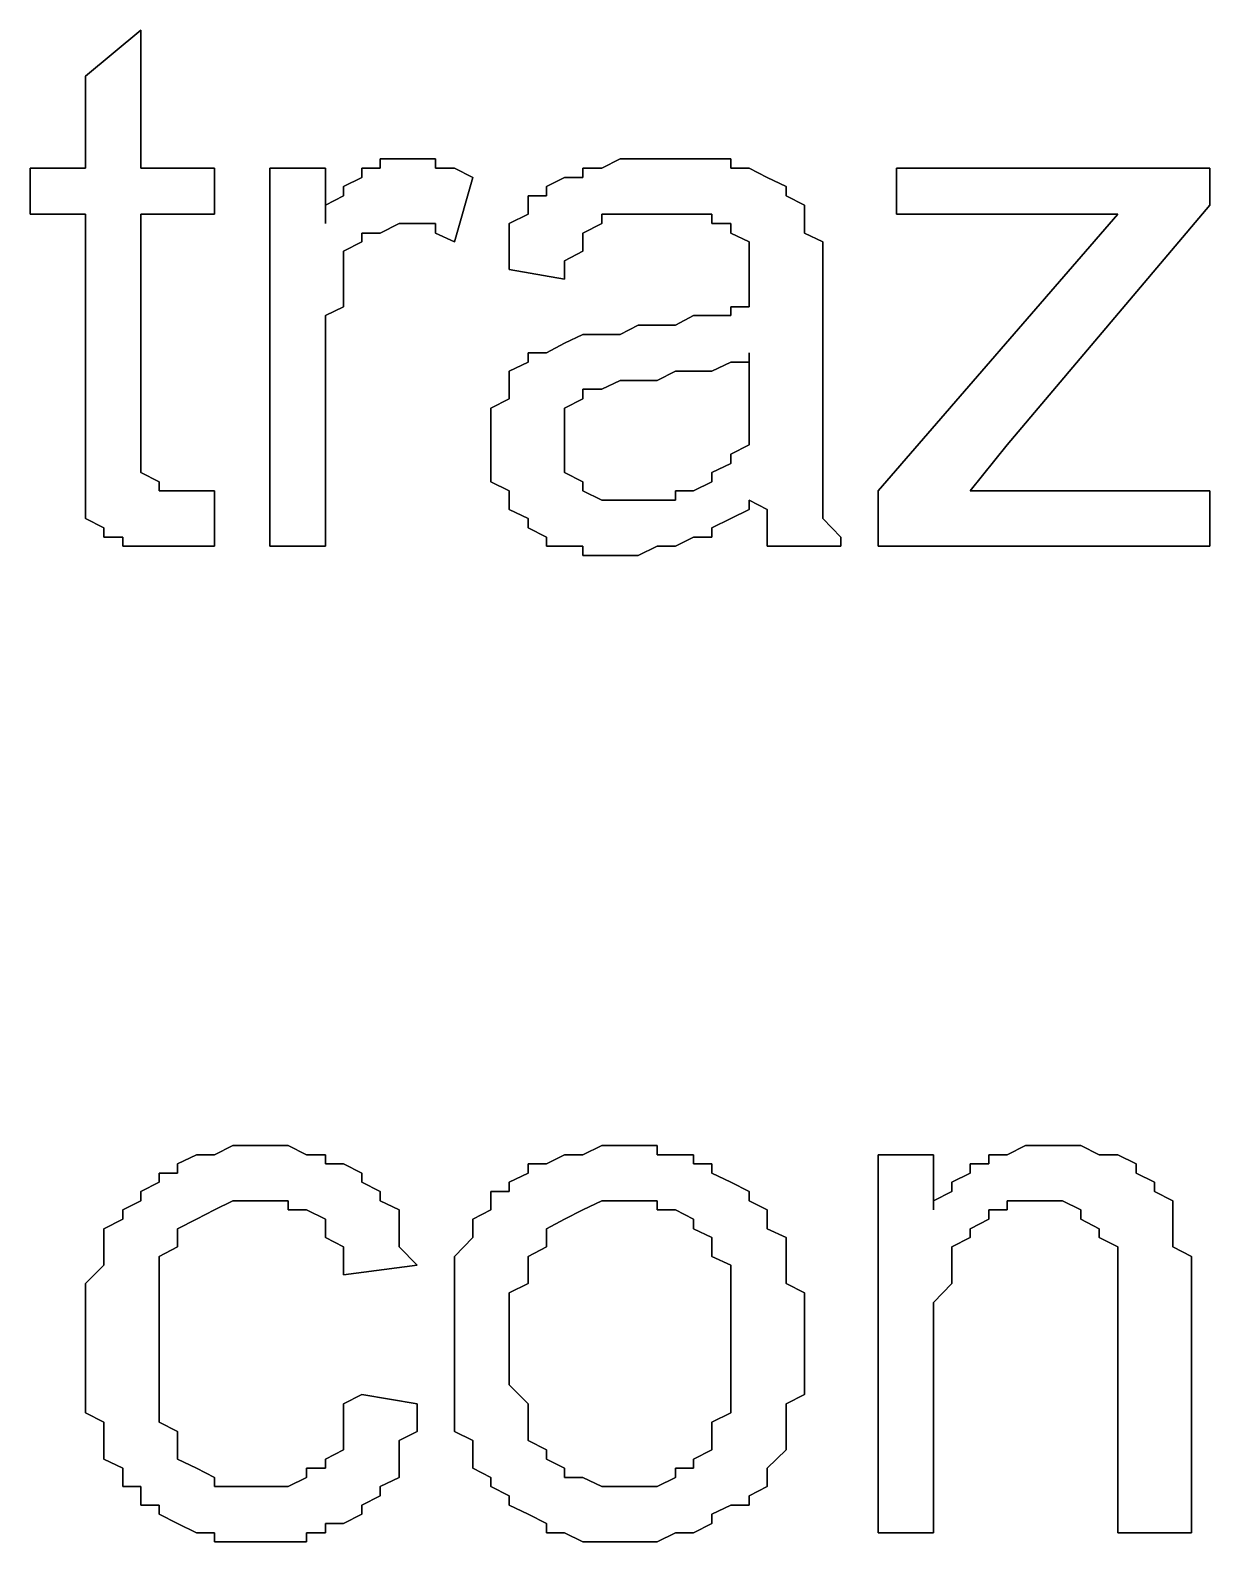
# Model space of a CAD drawing. Header units: metres. Extents: x 2.9 to 42.8, y 1.7 to 28.7.
# Drawn here: x 40.1849 to 40.4107, y 21.3572 to 21.6464 of the extents above; entities that cross this region are included whole.
import ezdxf

# ---------------------------------------------------------------- set-up
doc = ezdxf.new("R2010")
doc.units = ezdxf.units.M
doc.layers.add('GRIS', color=8, linetype='Continuous')

msp = doc.modelspace()

# ---------------------------------------------------------------- linework, layer by layer
at = {"layer": 'GRIS', "lineweight": -3}
for points in [[(40.2061, 21.6464), (40.1955, 21.6376), (40.2061, 21.6464)], [(40.2061, 21.62), (40.2061, 21.6464), (40.2061, 21.62)], [(40.1955, 21.6376), (40.1955, 21.62), (40.1955, 21.6376)], [(40.2555, 21.6218), (40.2519, 21.6218), (40.2555, 21.6218)], [(40.2519, 21.6218), (40.2519, 21.62), (40.2519, 21.6218)], [(40.259, 21.6218), (40.2555, 21.6218), (40.259, 21.6218)], [(40.2625, 21.6218), (40.259, 21.6218), (40.2625, 21.6218)], [(40.2625, 21.62), (40.2625, 21.6218), (40.2625, 21.62)], [(40.2978, 21.6218), (40.2943, 21.62), (40.2978, 21.6218)], [(40.3013, 21.6218), (40.2978, 21.6218), (40.3013, 21.6218)], [(40.3049, 21.6218), (40.3013, 21.6218), (40.3049, 21.6218)], [(40.3084, 21.6218), (40.3049, 21.6218), (40.3084, 21.6218)], [(40.3119, 21.6218), (40.3084, 21.6218), (40.3119, 21.6218)], [(40.3154, 21.6218), (40.3119, 21.6218), (40.3154, 21.6218)], [(40.319, 21.6218), (40.3154, 21.6218), (40.319, 21.6218)], [(40.319, 21.62), (40.319, 21.6218), (40.319, 21.62)], [(40.1955, 21.62), (40.1849, 21.62), (40.1955, 21.62)], [(40.1849, 21.62), (40.1849, 21.6112), (40.1849, 21.62)], [(40.2202, 21.62), (40.2061, 21.62), (40.2202, 21.62)], [(40.2202, 21.6112), (40.2202, 21.62), (40.2202, 21.6112)], [(40.2414, 21.62), (40.2308, 21.62), (40.2414, 21.62)], [(40.2308, 21.62), (40.2308, 21.5477), (40.2308, 21.62)], [(40.2414, 21.6094), (40.2414, 21.62), (40.2414, 21.6094)], [(40.2484, 21.6182), (40.2449, 21.6165), (40.2484, 21.6182)], [(40.2519, 21.62), (40.2484, 21.62), (40.2519, 21.62)], [(40.2484, 21.62), (40.2484, 21.6182), (40.2484, 21.62)], [(40.2661, 21.62), (40.2625, 21.62), (40.2661, 21.62)], [(40.2696, 21.6182), (40.2661, 21.62), (40.2696, 21.6182)], [(40.2661, 21.6059), (40.2696, 21.6182), (40.2661, 21.6059)], [(40.2872, 21.6182), (40.2837, 21.6165), (40.2872, 21.6182)], [(40.2907, 21.6182), (40.2872, 21.6182), (40.2907, 21.6182)], [(40.2943, 21.62), (40.2907, 21.62), (40.2943, 21.62)], [(40.2907, 21.62), (40.2907, 21.6182), (40.2907, 21.62)], [(40.3225, 21.62), (40.319, 21.62), (40.3225, 21.62)], [(40.326, 21.6182), (40.3225, 21.62), (40.326, 21.6182)], [(40.3296, 21.6165), (40.326, 21.6182), (40.3296, 21.6165)], [(40.4107, 21.62), (40.3507, 21.62), (40.4107, 21.62)], [(40.3507, 21.62), (40.3507, 21.6112), (40.3507, 21.62)], [(40.4107, 21.6129), (40.4107, 21.62), (40.4107, 21.6129)], [(40.2449, 21.6165), (40.2449, 21.6147), (40.2449, 21.6165)], [(40.2837, 21.6165), (40.2837, 21.6147), (40.2837, 21.6165)], [(40.3296, 21.6147), (40.3296, 21.6165), (40.3296, 21.6147)], [(40.2449, 21.6147), (40.2414, 21.6129), (40.2449, 21.6147)], [(40.2414, 21.6129), (40.2414, 21.6094), (40.2414, 21.6129)], [(40.2837, 21.6147), (40.2802, 21.6147), (40.2837, 21.6147)], [(40.2802, 21.6147), (40.2802, 21.6129), (40.2802, 21.6147)], [(40.2802, 21.6129), (40.2802, 21.6112), (40.2802, 21.6129)], [(40.3331, 21.6129), (40.3296, 21.6147), (40.3331, 21.6129)], [(40.3331, 21.6112), (40.3331, 21.6129), (40.3331, 21.6112)], [(40.3719, 21.5671), (40.4107, 21.6129), (40.3719, 21.5671)], [(40.1849, 21.6112), (40.1955, 21.6112), (40.1849, 21.6112)], [(40.1955, 21.6112), (40.1955, 21.5688), (40.1955, 21.6112)], [(40.2061, 21.5688), (40.2061, 21.6112), (40.2061, 21.5688)], [(40.2061, 21.6112), (40.2202, 21.6112), (40.2061, 21.6112)], [(40.2519, 21.6076), (40.2555, 21.6094), (40.2519, 21.6076)], [(40.2555, 21.6094), (40.259, 21.6094), (40.2555, 21.6094)], [(40.259, 21.6094), (40.2625, 21.6094), (40.259, 21.6094)], [(40.2625, 21.6094), (40.2625, 21.6076), (40.2625, 21.6094)], [(40.2802, 21.6112), (40.2766, 21.6094), (40.2802, 21.6112)], [(40.2766, 21.6094), (40.2766, 21.6076), (40.2766, 21.6094)], [(40.2907, 21.6076), (40.2943, 21.6094), (40.2907, 21.6076)], [(40.2943, 21.6094), (40.2943, 21.6112), (40.2943, 21.6094)], [(40.2943, 21.6112), (40.2978, 21.6112), (40.2943, 21.6112)], [(40.2978, 21.6112), (40.3013, 21.6112), (40.2978, 21.6112)], [(40.3013, 21.6112), (40.3049, 21.6112), (40.3013, 21.6112)], [(40.3049, 21.6112), (40.3084, 21.6112), (40.3049, 21.6112)], [(40.3084, 21.6112), (40.3119, 21.6112), (40.3084, 21.6112)], [(40.3119, 21.6112), (40.3154, 21.6112), (40.3119, 21.6112)], [(40.3154, 21.6112), (40.3154, 21.6094), (40.3154, 21.6112)], [(40.3154, 21.6094), (40.319, 21.6094), (40.3154, 21.6094)], [(40.319, 21.6094), (40.319, 21.6076), (40.319, 21.6094)], [(40.3331, 21.6076), (40.3331, 21.6112), (40.3331, 21.6076)], [(40.3931, 21.6112), (40.3472, 21.5583), (40.3931, 21.6112)], [(40.3507, 21.6112), (40.3789, 21.6112), (40.3507, 21.6112)], [(40.3789, 21.6112), (40.3825, 21.6112), (40.3789, 21.6112)], [(40.3825, 21.6112), (40.386, 21.6112), (40.3825, 21.6112)], [(40.386, 21.6112), (40.3895, 21.6112), (40.386, 21.6112)], [(40.3895, 21.6112), (40.3931, 21.6112), (40.3895, 21.6112)], [(40.2484, 21.6059), (40.2484, 21.6076), (40.2484, 21.6059)], [(40.2484, 21.6076), (40.2519, 21.6076), (40.2484, 21.6076)], [(40.2625, 21.6076), (40.2661, 21.6059), (40.2625, 21.6076)], [(40.2766, 21.6076), (40.2766, 21.6041), (40.2766, 21.6076)], [(40.2907, 21.6059), (40.2907, 21.6076), (40.2907, 21.6059)], [(40.319, 21.6076), (40.3225, 21.6059), (40.319, 21.6076)], [(40.3366, 21.6059), (40.3331, 21.6076), (40.3366, 21.6059)], [(40.2449, 21.6041), (40.2484, 21.6059), (40.2449, 21.6041)], [(40.2449, 21.6006), (40.2449, 21.6041), (40.2449, 21.6006)], [(40.2766, 21.6041), (40.2766, 21.6023), (40.2766, 21.6041)], [(40.2872, 21.6023), (40.2907, 21.6041), (40.2872, 21.6023)], [(40.2907, 21.6041), (40.2907, 21.6059), (40.2907, 21.6041)], [(40.3225, 21.6059), (40.3225, 21.6041), (40.3225, 21.6059)], [(40.3225, 21.6041), (40.3225, 21.6023), (40.3225, 21.6041)], [(40.3366, 21.6041), (40.3366, 21.6059), (40.3366, 21.6041)], [(40.3366, 21.6023), (40.3366, 21.6041), (40.3366, 21.6023)], [(40.2449, 21.5988), (40.2449, 21.6006), (40.2449, 21.5988)], [(40.2766, 21.6023), (40.2766, 21.6006), (40.2766, 21.6023)], [(40.2766, 21.6006), (40.2872, 21.5988), (40.2766, 21.6006)], [(40.2872, 21.5988), (40.2872, 21.6023), (40.2872, 21.5988)], [(40.3225, 21.6023), (40.3225, 21.6006), (40.3225, 21.6023)], [(40.3225, 21.6006), (40.3225, 21.5971), (40.3225, 21.6006)], [(40.3366, 21.6006), (40.3366, 21.6023), (40.3366, 21.6006)], [(40.3366, 21.5971), (40.3366, 21.6006), (40.3366, 21.5971)], [(40.2449, 21.5953), (40.2449, 21.5988), (40.2449, 21.5953)], [(40.2449, 21.5935), (40.2449, 21.5953), (40.2449, 21.5935)], [(40.3225, 21.5971), (40.3225, 21.5935), (40.3225, 21.5971)], [(40.3366, 21.5953), (40.3366, 21.5971), (40.3366, 21.5953)], [(40.3366, 21.5777), (40.3366, 21.5953), (40.3366, 21.5777)], [(40.2414, 21.5918), (40.2449, 21.5935), (40.2414, 21.5918)], [(40.2414, 21.5882), (40.2414, 21.5918), (40.2414, 21.5882)], [(40.3119, 21.5918), (40.3084, 21.59), (40.3119, 21.5918)], [(40.3154, 21.5918), (40.3119, 21.5918), (40.3154, 21.5918)], [(40.319, 21.5918), (40.3154, 21.5918), (40.319, 21.5918)], [(40.3225, 21.5935), (40.319, 21.5935), (40.3225, 21.5935)], [(40.319, 21.5935), (40.319, 21.5918), (40.319, 21.5935)], [(40.3013, 21.59), (40.2978, 21.5882), (40.3013, 21.59)], [(40.3049, 21.59), (40.3013, 21.59), (40.3049, 21.59)], [(40.3084, 21.59), (40.3049, 21.59), (40.3084, 21.59)], [(40.2414, 21.5865), (40.2414, 21.5882), (40.2414, 21.5865)], [(40.2414, 21.5477), (40.2414, 21.5865), (40.2414, 21.5477)], [(40.2872, 21.5865), (40.2837, 21.5847), (40.2872, 21.5865)], [(40.2907, 21.5882), (40.2872, 21.5865), (40.2907, 21.5882)], [(40.2943, 21.5882), (40.2907, 21.5882), (40.2943, 21.5882)], [(40.2978, 21.5882), (40.2943, 21.5882), (40.2978, 21.5882)], [(40.2837, 21.5847), (40.2802, 21.5847), (40.2837, 21.5847)], [(40.2802, 21.5847), (40.2802, 21.5829), (40.2802, 21.5847)], [(40.3225, 21.5847), (40.3225, 21.5794), (40.3225, 21.5847)], [(40.3225, 21.5829), (40.3225, 21.5847), (40.3225, 21.5829)], [(40.2802, 21.5829), (40.2766, 21.5812), (40.2802, 21.5829)], [(40.2766, 21.5812), (40.2766, 21.5794), (40.2766, 21.5812)], [(40.3049, 21.5794), (40.3084, 21.5812), (40.3049, 21.5794)], [(40.3084, 21.5812), (40.3119, 21.5812), (40.3084, 21.5812)], [(40.3119, 21.5812), (40.3154, 21.5812), (40.3119, 21.5812)], [(40.3154, 21.5812), (40.319, 21.5829), (40.3154, 21.5812)], [(40.319, 21.5829), (40.3225, 21.5829), (40.319, 21.5829)], [(40.2766, 21.5794), (40.2766, 21.5777), (40.2766, 21.5794)], [(40.2766, 21.5777), (40.2766, 21.5759), (40.2766, 21.5777)], [(40.2907, 21.5759), (40.2907, 21.5777), (40.2907, 21.5759)], [(40.2907, 21.5777), (40.2943, 21.5777), (40.2907, 21.5777)], [(40.2943, 21.5777), (40.2978, 21.5794), (40.2943, 21.5777)], [(40.2978, 21.5794), (40.3013, 21.5794), (40.2978, 21.5794)], [(40.3013, 21.5794), (40.3049, 21.5794), (40.3013, 21.5794)], [(40.3225, 21.5794), (40.3225, 21.5759), (40.3225, 21.5794)], [(40.3366, 21.5741), (40.3366, 21.5777), (40.3366, 21.5741)], [(40.2766, 21.5759), (40.2731, 21.5741), (40.2766, 21.5759)], [(40.2872, 21.5741), (40.2907, 21.5759), (40.2872, 21.5741)], [(40.3225, 21.5759), (40.3225, 21.5741), (40.3225, 21.5759)], [(40.2731, 21.5741), (40.2731, 21.5724), (40.2731, 21.5741)], [(40.2731, 21.5724), (40.2731, 21.5688), (40.2731, 21.5724)], [(40.2872, 21.5706), (40.2872, 21.5741), (40.2872, 21.5706)], [(40.3225, 21.5741), (40.3225, 21.5706), (40.3225, 21.5741)], [(40.3366, 21.5706), (40.3366, 21.5741), (40.3366, 21.5706)], [(40.1955, 21.5688), (40.1955, 21.5653), (40.1955, 21.5688)], [(40.2061, 21.5653), (40.2061, 21.5688), (40.2061, 21.5653)], [(40.2731, 21.5688), (40.2731, 21.5671), (40.2731, 21.5688)], [(40.2872, 21.5688), (40.2872, 21.5706), (40.2872, 21.5688)], [(40.2872, 21.5671), (40.2872, 21.5688), (40.2872, 21.5671)], [(40.3225, 21.5706), (40.3225, 21.5688), (40.3225, 21.5706)], [(40.3225, 21.5688), (40.3225, 21.5671), (40.3225, 21.5688)], [(40.3366, 21.5688), (40.3366, 21.5706), (40.3366, 21.5688)], [(40.3366, 21.5653), (40.3366, 21.5688), (40.3366, 21.5653)], [(40.2731, 21.5671), (40.2731, 21.5635), (40.2731, 21.5671)], [(40.2872, 21.5653), (40.2872, 21.5671), (40.2872, 21.5653)], [(40.3225, 21.5671), (40.319, 21.5653), (40.3225, 21.5671)], [(40.3648, 21.5583), (40.3719, 21.5671), (40.3648, 21.5583)], [(40.1955, 21.5653), (40.1955, 21.5618), (40.1955, 21.5653)], [(40.2061, 21.5635), (40.2061, 21.5653), (40.2061, 21.5635)], [(40.2061, 21.5618), (40.2061, 21.5635), (40.2061, 21.5618)], [(40.2731, 21.5635), (40.2731, 21.5618), (40.2731, 21.5635)], [(40.2872, 21.5635), (40.2872, 21.5653), (40.2872, 21.5635)], [(40.2872, 21.5618), (40.2872, 21.5635), (40.2872, 21.5618)], [(40.319, 21.5635), (40.3154, 21.5618), (40.319, 21.5635)], [(40.319, 21.5653), (40.319, 21.5635), (40.319, 21.5653)], [(40.3366, 21.5635), (40.3366, 21.5653), (40.3366, 21.5635)], [(40.3366, 21.5618), (40.3366, 21.5635), (40.3366, 21.5618)], [(40.1955, 21.5618), (40.1955, 21.56), (40.1955, 21.5618)], [(40.1955, 21.56), (40.1955, 21.5583), (40.1955, 21.56)], [(40.2096, 21.56), (40.2061, 21.5618), (40.2096, 21.56)], [(40.2096, 21.5583), (40.2096, 21.56), (40.2096, 21.5583)], [(40.2731, 21.5618), (40.2731, 21.56), (40.2731, 21.5618)], [(40.2731, 21.56), (40.2766, 21.5583), (40.2731, 21.56)], [(40.2907, 21.56), (40.2872, 21.5618), (40.2907, 21.56)], [(40.2907, 21.5583), (40.2907, 21.56), (40.2907, 21.5583)], [(40.3154, 21.56), (40.3119, 21.5583), (40.3154, 21.56)], [(40.3154, 21.5618), (40.3154, 21.56), (40.3154, 21.5618)], [(40.3366, 21.56), (40.3366, 21.5618), (40.3366, 21.56)], [(40.3366, 21.5583), (40.3366, 21.56), (40.3366, 21.5583)], [(40.1955, 21.5583), (40.1955, 21.5565), (40.1955, 21.5583)], [(40.2131, 21.5583), (40.2096, 21.5583), (40.2131, 21.5583)], [(40.2167, 21.5583), (40.2131, 21.5583), (40.2167, 21.5583)], [(40.2202, 21.5583), (40.2167, 21.5583), (40.2202, 21.5583)], [(40.2202, 21.5477), (40.2202, 21.5583), (40.2202, 21.5477)], [(40.2766, 21.5583), (40.2766, 21.5565), (40.2766, 21.5583)], [(40.2943, 21.5565), (40.2907, 21.5583), (40.2943, 21.5565)], [(40.3119, 21.5583), (40.3084, 21.5583), (40.3119, 21.5583)], [(40.3084, 21.5583), (40.3084, 21.5565), (40.3084, 21.5583)], [(40.3366, 21.5565), (40.3366, 21.5583), (40.3366, 21.5565)], [(40.3472, 21.5583), (40.3472, 21.5477), (40.3472, 21.5583)], [(40.3684, 21.5583), (40.3648, 21.5583), (40.3684, 21.5583)], [(40.3719, 21.5583), (40.3684, 21.5583), (40.3719, 21.5583)], [(40.3754, 21.5583), (40.3719, 21.5583), (40.3754, 21.5583)], [(40.3789, 21.5583), (40.3754, 21.5583), (40.3789, 21.5583)], [(40.4107, 21.5583), (40.3789, 21.5583), (40.4107, 21.5583)], [(40.4107, 21.5477), (40.4107, 21.5583), (40.4107, 21.5477)], [(40.1955, 21.5565), (40.1955, 21.5547), (40.1955, 21.5565)], [(40.1955, 21.5547), (40.1955, 21.553), (40.1955, 21.5547)], [(40.2766, 21.5565), (40.2766, 21.5547), (40.2766, 21.5565)], [(40.2766, 21.5547), (40.2802, 21.553), (40.2766, 21.5547)], [(40.2978, 21.5565), (40.2943, 21.5565), (40.2978, 21.5565)], [(40.3013, 21.5565), (40.2978, 21.5565), (40.3013, 21.5565)], [(40.3049, 21.5565), (40.3013, 21.5565), (40.3049, 21.5565)], [(40.3084, 21.5565), (40.3049, 21.5565), (40.3084, 21.5565)], [(40.319, 21.553), (40.3225, 21.5547), (40.319, 21.553)], [(40.3225, 21.5565), (40.326, 21.5547), (40.3225, 21.5565)], [(40.3225, 21.5547), (40.3225, 21.5565), (40.3225, 21.5547)], [(40.326, 21.5547), (40.326, 21.553), (40.326, 21.5547)], [(40.3366, 21.5547), (40.3366, 21.5565), (40.3366, 21.5547)], [(40.3366, 21.553), (40.3366, 21.5547), (40.3366, 21.553)], [(40.1955, 21.553), (40.199, 21.5512), (40.1955, 21.553)], [(40.199, 21.5512), (40.199, 21.5494), (40.199, 21.5512)], [(40.2802, 21.553), (40.2802, 21.5512), (40.2802, 21.553)], [(40.2802, 21.5512), (40.2837, 21.5494), (40.2802, 21.5512)], [(40.3154, 21.5512), (40.319, 21.553), (40.3154, 21.5512)], [(40.3154, 21.5494), (40.3154, 21.5512), (40.3154, 21.5494)], [(40.326, 21.553), (40.326, 21.5494), (40.326, 21.553)], [(40.3401, 21.5494), (40.3366, 21.553), (40.3401, 21.5494)], [(40.199, 21.5494), (40.2026, 21.5494), (40.199, 21.5494)], [(40.2026, 21.5494), (40.2026, 21.5477), (40.2026, 21.5494)], [(40.2837, 21.5494), (40.2837, 21.5477), (40.2837, 21.5494)], [(40.3084, 21.5477), (40.3119, 21.5494), (40.3084, 21.5477)], [(40.3119, 21.5494), (40.3154, 21.5494), (40.3119, 21.5494)], [(40.326, 21.5494), (40.326, 21.5477), (40.326, 21.5494)], [(40.3401, 21.5477), (40.3401, 21.5494), (40.3401, 21.5477)], [(40.2026, 21.5477), (40.2061, 21.5477), (40.2026, 21.5477)], [(40.2061, 21.5477), (40.2096, 21.5477), (40.2061, 21.5477)], [(40.2096, 21.5477), (40.2131, 21.5477), (40.2096, 21.5477)], [(40.2131, 21.5477), (40.2167, 21.5477), (40.2131, 21.5477)], [(40.2167, 21.5477), (40.2202, 21.5477), (40.2167, 21.5477)], [(40.2308, 21.5477), (40.2414, 21.5477), (40.2308, 21.5477)], [(40.2837, 21.5477), (40.2872, 21.5477), (40.2837, 21.5477)], [(40.2872, 21.5477), (40.2907, 21.5477), (40.2872, 21.5477)], [(40.2907, 21.5477), (40.2907, 21.5459), (40.2907, 21.5477)], [(40.2907, 21.5459), (40.2943, 21.5459), (40.2907, 21.5459)], [(40.2943, 21.5459), (40.2978, 21.5459), (40.2943, 21.5459)], [(40.2978, 21.5459), (40.3013, 21.5459), (40.2978, 21.5459)], [(40.3013, 21.5459), (40.3049, 21.5477), (40.3013, 21.5459)], [(40.3049, 21.5477), (40.3084, 21.5477), (40.3049, 21.5477)], [(40.326, 21.5477), (40.3401, 21.5477), (40.326, 21.5477)], [(40.3472, 21.5477), (40.4107, 21.5477), (40.3472, 21.5477)], [(40.2237, 21.433), (40.2202, 21.4312), (40.2237, 21.433)], [(40.2273, 21.433), (40.2237, 21.433), (40.2273, 21.433)], [(40.2308, 21.433), (40.2273, 21.433), (40.2308, 21.433)], [(40.2343, 21.433), (40.2308, 21.433), (40.2343, 21.433)], [(40.2378, 21.4312), (40.2343, 21.433), (40.2378, 21.4312)], [(40.2943, 21.433), (40.2907, 21.4312), (40.2943, 21.433)], [(40.2978, 21.433), (40.2943, 21.433), (40.2978, 21.433)], [(40.3013, 21.433), (40.2978, 21.433), (40.3013, 21.433)], [(40.3049, 21.433), (40.3013, 21.433), (40.3049, 21.433)], [(40.3049, 21.4312), (40.3049, 21.433), (40.3049, 21.4312)], [(40.3754, 21.433), (40.3719, 21.4312), (40.3754, 21.433)], [(40.3789, 21.433), (40.3754, 21.433), (40.3789, 21.433)], [(40.3825, 21.433), (40.3789, 21.433), (40.3825, 21.433)], [(40.386, 21.433), (40.3825, 21.433), (40.386, 21.433)], [(40.3895, 21.4312), (40.386, 21.433), (40.3895, 21.4312)], [(40.2167, 21.4312), (40.2131, 21.4295), (40.2167, 21.4312)], [(40.2202, 21.4312), (40.2167, 21.4312), (40.2202, 21.4312)], [(40.2414, 21.4312), (40.2378, 21.4312), (40.2414, 21.4312)], [(40.2414, 21.4295), (40.2414, 21.4312), (40.2414, 21.4295)], [(40.2872, 21.4312), (40.2837, 21.4295), (40.2872, 21.4312)], [(40.2907, 21.4312), (40.2872, 21.4312), (40.2907, 21.4312)], [(40.3084, 21.4312), (40.3049, 21.4312), (40.3084, 21.4312)], [(40.3119, 21.4312), (40.3084, 21.4312), (40.3119, 21.4312)], [(40.3119, 21.4295), (40.3119, 21.4312), (40.3119, 21.4295)], [(40.3578, 21.4312), (40.3472, 21.4312), (40.3578, 21.4312)], [(40.3472, 21.4312), (40.3472, 21.3589), (40.3472, 21.4312)], [(40.3578, 21.4207), (40.3578, 21.4312), (40.3578, 21.4207)], [(40.3719, 21.4312), (40.3684, 21.4312), (40.3719, 21.4312)], [(40.3684, 21.4312), (40.3684, 21.4295), (40.3684, 21.4312)], [(40.3931, 21.4312), (40.3895, 21.4312), (40.3931, 21.4312)], [(40.3966, 21.4295), (40.3931, 21.4312), (40.3966, 21.4295)], [(40.2131, 21.4277), (40.2096, 21.4277), (40.2131, 21.4277)], [(40.2096, 21.4277), (40.2096, 21.426), (40.2096, 21.4277)], [(40.2131, 21.4295), (40.2131, 21.4277), (40.2131, 21.4295)], [(40.2449, 21.4295), (40.2414, 21.4295), (40.2449, 21.4295)], [(40.2484, 21.4277), (40.2449, 21.4295), (40.2484, 21.4277)], [(40.2484, 21.426), (40.2484, 21.4277), (40.2484, 21.426)], [(40.2802, 21.4277), (40.2766, 21.426), (40.2802, 21.4277)], [(40.2837, 21.4295), (40.2802, 21.4295), (40.2837, 21.4295)], [(40.2802, 21.4295), (40.2802, 21.4277), (40.2802, 21.4295)], [(40.3154, 21.4295), (40.3119, 21.4295), (40.3154, 21.4295)], [(40.3154, 21.4277), (40.3154, 21.4295), (40.3154, 21.4277)], [(40.319, 21.426), (40.3154, 21.4277), (40.319, 21.426)], [(40.3648, 21.4277), (40.3613, 21.426), (40.3648, 21.4277)], [(40.3684, 21.4295), (40.3648, 21.4295), (40.3684, 21.4295)], [(40.3648, 21.4295), (40.3648, 21.4277), (40.3648, 21.4295)], [(40.3966, 21.4277), (40.3966, 21.4295), (40.3966, 21.4277)], [(40.4001, 21.426), (40.3966, 21.4277), (40.4001, 21.426)], [(40.2096, 21.426), (40.2061, 21.4242), (40.2096, 21.426)], [(40.2061, 21.4242), (40.2061, 21.4224), (40.2061, 21.4242)], [(40.2519, 21.4242), (40.2484, 21.426), (40.2519, 21.4242)], [(40.2519, 21.4224), (40.2519, 21.4242), (40.2519, 21.4224)], [(40.2766, 21.4242), (40.2731, 21.4242), (40.2766, 21.4242)], [(40.2731, 21.4242), (40.2731, 21.4224), (40.2731, 21.4242)], [(40.2766, 21.426), (40.2766, 21.4242), (40.2766, 21.426)], [(40.3225, 21.4242), (40.319, 21.426), (40.3225, 21.4242)], [(40.3225, 21.4224), (40.3225, 21.4242), (40.3225, 21.4224)], [(40.3613, 21.4242), (40.3578, 21.4224), (40.3613, 21.4242)], [(40.3613, 21.426), (40.3613, 21.4242), (40.3613, 21.426)], [(40.4001, 21.4242), (40.4001, 21.426), (40.4001, 21.4242)], [(40.4036, 21.4224), (40.4001, 21.4242), (40.4036, 21.4224)], [(40.2061, 21.4224), (40.2026, 21.4207), (40.2061, 21.4224)], [(40.2202, 21.4207), (40.2237, 21.4224), (40.2202, 21.4207)], [(40.2237, 21.4224), (40.2273, 21.4224), (40.2237, 21.4224)], [(40.2273, 21.4224), (40.2308, 21.4224), (40.2273, 21.4224)], [(40.2308, 21.4224), (40.2343, 21.4224), (40.2308, 21.4224)], [(40.2343, 21.4224), (40.2343, 21.4207), (40.2343, 21.4224)], [(40.2555, 21.4207), (40.2519, 21.4224), (40.2555, 21.4207)], [(40.2731, 21.4224), (40.2731, 21.4207), (40.2731, 21.4224)], [(40.2907, 21.4207), (40.2943, 21.4224), (40.2907, 21.4207)], [(40.2943, 21.4224), (40.2978, 21.4224), (40.2943, 21.4224)], [(40.2978, 21.4224), (40.3013, 21.4224), (40.2978, 21.4224)], [(40.3013, 21.4224), (40.3049, 21.4224), (40.3013, 21.4224)], [(40.3049, 21.4224), (40.3049, 21.4207), (40.3049, 21.4224)], [(40.326, 21.4207), (40.3225, 21.4224), (40.326, 21.4207)], [(40.3578, 21.4224), (40.3578, 21.4207), (40.3578, 21.4224)], [(40.3719, 21.4207), (40.3719, 21.4224), (40.3719, 21.4207)], [(40.3719, 21.4224), (40.3754, 21.4224), (40.3719, 21.4224)], [(40.3754, 21.4224), (40.3789, 21.4224), (40.3754, 21.4224)], [(40.3789, 21.4224), (40.3825, 21.4224), (40.3789, 21.4224)], [(40.3825, 21.4224), (40.386, 21.4207), (40.3825, 21.4224)], [(40.4036, 21.4207), (40.4036, 21.4224), (40.4036, 21.4207)], [(40.2026, 21.4189), (40.199, 21.4171), (40.2026, 21.4189)], [(40.2026, 21.4207), (40.2026, 21.4189), (40.2026, 21.4207)], [(40.2131, 21.4171), (40.2167, 21.4189), (40.2131, 21.4171)], [(40.2167, 21.4189), (40.2202, 21.4207), (40.2167, 21.4189)], [(40.2343, 21.4207), (40.2378, 21.4207), (40.2343, 21.4207)], [(40.2378, 21.4207), (40.2414, 21.4189), (40.2378, 21.4207)], [(40.2414, 21.4189), (40.2414, 21.4171), (40.2414, 21.4189)], [(40.2555, 21.4171), (40.2555, 21.4207), (40.2555, 21.4171)], [(40.2731, 21.4207), (40.2696, 21.4189), (40.2731, 21.4207)], [(40.2696, 21.4189), (40.2696, 21.4171), (40.2696, 21.4189)], [(40.2837, 21.4171), (40.2872, 21.4189), (40.2837, 21.4171)], [(40.2872, 21.4189), (40.2907, 21.4207), (40.2872, 21.4189)], [(40.3049, 21.4207), (40.3084, 21.4207), (40.3049, 21.4207)], [(40.3084, 21.4207), (40.3119, 21.4189), (40.3084, 21.4207)], [(40.3119, 21.4189), (40.3119, 21.4171), (40.3119, 21.4189)], [(40.326, 21.4189), (40.326, 21.4207), (40.326, 21.4189)], [(40.326, 21.4171), (40.326, 21.4189), (40.326, 21.4171)], [(40.3648, 21.4171), (40.3684, 21.4189), (40.3648, 21.4171)], [(40.3684, 21.4189), (40.3684, 21.4207), (40.3684, 21.4189)], [(40.3684, 21.4207), (40.3719, 21.4207), (40.3684, 21.4207)], [(40.386, 21.4207), (40.386, 21.4189), (40.386, 21.4207)], [(40.386, 21.4189), (40.3895, 21.4171), (40.386, 21.4189)], [(40.4036, 21.4171), (40.4036, 21.4207), (40.4036, 21.4171)], [(40.199, 21.4171), (40.199, 21.4154), (40.199, 21.4171)], [(40.199, 21.4154), (40.199, 21.4136), (40.199, 21.4154)], [(40.2131, 21.4154), (40.2131, 21.4171), (40.2131, 21.4154)], [(40.2131, 21.4136), (40.2131, 21.4154), (40.2131, 21.4136)], [(40.2414, 21.4171), (40.2414, 21.4154), (40.2414, 21.4171)], [(40.2414, 21.4154), (40.2449, 21.4136), (40.2414, 21.4154)], [(40.2555, 21.4154), (40.2555, 21.4171), (40.2555, 21.4154)], [(40.2555, 21.4136), (40.2555, 21.4154), (40.2555, 21.4136)], [(40.2696, 21.4154), (40.2661, 21.4118), (40.2696, 21.4154)], [(40.2696, 21.4171), (40.2696, 21.4154), (40.2696, 21.4171)], [(40.2837, 21.4154), (40.2837, 21.4171), (40.2837, 21.4154)], [(40.2837, 21.4136), (40.2837, 21.4154), (40.2837, 21.4136)], [(40.3119, 21.4171), (40.3154, 21.4154), (40.3119, 21.4171)], [(40.3154, 21.4154), (40.3154, 21.4136), (40.3154, 21.4154)], [(40.3296, 21.4154), (40.326, 21.4171), (40.3296, 21.4154)], [(40.3296, 21.4136), (40.3296, 21.4154), (40.3296, 21.4136)], [(40.3613, 21.4136), (40.3648, 21.4154), (40.3613, 21.4136)], [(40.3648, 21.4154), (40.3648, 21.4171), (40.3648, 21.4154)], [(40.3895, 21.4171), (40.3895, 21.4154), (40.3895, 21.4171)], [(40.3895, 21.4154), (40.3931, 21.4136), (40.3895, 21.4154)], [(40.4036, 21.4154), (40.4036, 21.4171), (40.4036, 21.4154)], [(40.4036, 21.4136), (40.4036, 21.4154), (40.4036, 21.4136)], [(40.199, 21.4136), (40.199, 21.4118), (40.199, 21.4136)], [(40.2096, 21.4118), (40.2131, 21.4136), (40.2096, 21.4118)], [(40.2449, 21.4136), (40.2449, 21.4101), (40.2449, 21.4136)], [(40.259, 21.4101), (40.2555, 21.4136), (40.259, 21.4101)], [(40.2802, 21.4118), (40.2837, 21.4136), (40.2802, 21.4118)], [(40.3154, 21.4136), (40.3154, 21.4118), (40.3154, 21.4136)], [(40.3296, 21.4118), (40.3296, 21.4136), (40.3296, 21.4118)], [(40.3613, 21.4118), (40.3613, 21.4136), (40.3613, 21.4118)], [(40.3931, 21.4136), (40.3931, 21.4101), (40.3931, 21.4136)], [(40.4072, 21.4118), (40.4036, 21.4136), (40.4072, 21.4118)], [(40.199, 21.4101), (40.1955, 21.4066), (40.199, 21.4101)], [(40.199, 21.4118), (40.199, 21.4101), (40.199, 21.4118)], [(40.2096, 21.4083), (40.2096, 21.4118), (40.2096, 21.4083)], [(40.2449, 21.4101), (40.2449, 21.4083), (40.2449, 21.4101)], [(40.2449, 21.4083), (40.259, 21.4101), (40.2449, 21.4083)], [(40.2661, 21.4118), (40.2661, 21.4101), (40.2661, 21.4118)], [(40.2661, 21.4101), (40.2661, 21.4083), (40.2661, 21.4101)], [(40.2802, 21.4101), (40.2802, 21.4118), (40.2802, 21.4101)], [(40.2802, 21.4083), (40.2802, 21.4101), (40.2802, 21.4083)], [(40.3154, 21.4118), (40.319, 21.4101), (40.3154, 21.4118)], [(40.319, 21.4101), (40.319, 21.4083), (40.319, 21.4101)], [(40.3296, 21.4101), (40.3296, 21.4118), (40.3296, 21.4101)], [(40.3296, 21.4066), (40.3296, 21.4101), (40.3296, 21.4066)], [(40.3613, 21.4101), (40.3613, 21.4118), (40.3613, 21.4101)], [(40.3613, 21.4083), (40.3613, 21.4101), (40.3613, 21.4083)], [(40.3931, 21.4101), (40.3931, 21.4083), (40.3931, 21.4101)], [(40.4072, 21.4083), (40.4072, 21.4118), (40.4072, 21.4083)], [(40.1955, 21.4066), (40.1955, 21.4048), (40.1955, 21.4066)], [(40.2096, 21.4066), (40.2096, 21.4083), (40.2096, 21.4066)], [(40.2096, 21.4048), (40.2096, 21.4066), (40.2096, 21.4048)], [(40.2661, 21.4083), (40.2661, 21.4048), (40.2661, 21.4083)], [(40.2766, 21.4048), (40.2802, 21.4066), (40.2766, 21.4048)], [(40.2802, 21.4066), (40.2802, 21.4083), (40.2802, 21.4066)], [(40.319, 21.4083), (40.319, 21.4066), (40.319, 21.4083)], [(40.319, 21.4066), (40.319, 21.403), (40.319, 21.4066)], [(40.3331, 21.4048), (40.3296, 21.4066), (40.3331, 21.4048)], [(40.3578, 21.403), (40.3613, 21.4066), (40.3578, 21.403)], [(40.3613, 21.4066), (40.3613, 21.4083), (40.3613, 21.4066)], [(40.3931, 21.4083), (40.3931, 21.4066), (40.3931, 21.4083)], [(40.3931, 21.4066), (40.3931, 21.403), (40.3931, 21.4066)], [(40.4072, 21.4066), (40.4072, 21.4083), (40.4072, 21.4066)], [(40.4072, 21.403), (40.4072, 21.4066), (40.4072, 21.403)], [(40.1955, 21.4048), (40.1955, 21.403), (40.1955, 21.4048)], [(40.2096, 21.4013), (40.2096, 21.4048), (40.2096, 21.4013)], [(40.2661, 21.4048), (40.2661, 21.403), (40.2661, 21.4048)], [(40.2766, 21.4013), (40.2766, 21.4048), (40.2766, 21.4013)], [(40.3331, 21.403), (40.3331, 21.4048), (40.3331, 21.403)], [(40.1955, 21.403), (40.1955, 21.3995), (40.1955, 21.403)], [(40.2096, 21.3995), (40.2096, 21.4013), (40.2096, 21.3995)], [(40.2661, 21.403), (40.2661, 21.4013), (40.2661, 21.403)], [(40.2661, 21.4013), (40.2661, 21.3977), (40.2661, 21.4013)], [(40.2766, 21.3995), (40.2766, 21.4013), (40.2766, 21.3995)], [(40.319, 21.403), (40.319, 21.4013), (40.319, 21.403)], [(40.319, 21.4013), (40.319, 21.3977), (40.319, 21.4013)], [(40.3331, 21.3995), (40.3331, 21.403), (40.3331, 21.3995)], [(40.3578, 21.3995), (40.3578, 21.403), (40.3578, 21.3995)], [(40.3931, 21.403), (40.3931, 21.3589), (40.3931, 21.403)], [(40.4072, 21.3589), (40.4072, 21.403), (40.4072, 21.3589)], [(40.1955, 21.3995), (40.1955, 21.3977), (40.1955, 21.3995)], [(40.2096, 21.396), (40.2096, 21.3995), (40.2096, 21.396)], [(40.2766, 21.396), (40.2766, 21.3995), (40.2766, 21.396)], [(40.3331, 21.3977), (40.3331, 21.3995), (40.3331, 21.3977)], [(40.3578, 21.3977), (40.3578, 21.3995), (40.3578, 21.3977)], [(40.1955, 21.3977), (40.1955, 21.3942), (40.1955, 21.3977)], [(40.2096, 21.3942), (40.2096, 21.396), (40.2096, 21.3942)], [(40.2661, 21.3977), (40.2661, 21.3942), (40.2661, 21.3977)], [(40.2766, 21.3942), (40.2766, 21.396), (40.2766, 21.3942)], [(40.319, 21.3977), (40.319, 21.396), (40.319, 21.3977)], [(40.319, 21.396), (40.319, 21.3942), (40.319, 21.396)], [(40.3331, 21.396), (40.3331, 21.3977), (40.3331, 21.396)], [(40.3331, 21.3924), (40.3331, 21.396), (40.3331, 21.3924)], [(40.3578, 21.3589), (40.3578, 21.3977), (40.3578, 21.3589)], [(40.1955, 21.3942), (40.1955, 21.3924), (40.1955, 21.3942)], [(40.1955, 21.3924), (40.1955, 21.3907), (40.1955, 21.3924)], [(40.2096, 21.3924), (40.2096, 21.3942), (40.2096, 21.3924)], [(40.2096, 21.3889), (40.2096, 21.3924), (40.2096, 21.3889)], [(40.2661, 21.3942), (40.2661, 21.3924), (40.2661, 21.3942)], [(40.2661, 21.3924), (40.2661, 21.3907), (40.2661, 21.3924)], [(40.2766, 21.3924), (40.2766, 21.3942), (40.2766, 21.3924)], [(40.2766, 21.3889), (40.2766, 21.3924), (40.2766, 21.3889)], [(40.319, 21.3942), (40.319, 21.3907), (40.319, 21.3942)], [(40.3331, 21.3907), (40.3331, 21.3924), (40.3331, 21.3907)], [(40.1955, 21.3907), (40.1955, 21.3872), (40.1955, 21.3907)], [(40.2661, 21.3907), (40.2661, 21.3872), (40.2661, 21.3907)], [(40.319, 21.3907), (40.319, 21.3889), (40.319, 21.3907)], [(40.3331, 21.3872), (40.3331, 21.3907), (40.3331, 21.3872)], [(40.1955, 21.3872), (40.1955, 21.3854), (40.1955, 21.3872)], [(40.2096, 21.3872), (40.2096, 21.3889), (40.2096, 21.3872)], [(40.2096, 21.3836), (40.2096, 21.3872), (40.2096, 21.3836)], [(40.2661, 21.3872), (40.2661, 21.3854), (40.2661, 21.3872)], [(40.2766, 21.3872), (40.2766, 21.3889), (40.2766, 21.3872)], [(40.2802, 21.3836), (40.2766, 21.3872), (40.2802, 21.3836)], [(40.319, 21.3889), (40.319, 21.3854), (40.319, 21.3889)], [(40.3331, 21.3854), (40.3331, 21.3872), (40.3331, 21.3854)], [(40.1955, 21.3854), (40.1955, 21.3819), (40.1955, 21.3854)], [(40.2096, 21.3819), (40.2096, 21.3836), (40.2096, 21.3819)], [(40.2484, 21.3854), (40.2449, 21.3836), (40.2484, 21.3854)], [(40.2449, 21.3836), (40.2449, 21.3819), (40.2449, 21.3836)], [(40.259, 21.3836), (40.2484, 21.3854), (40.259, 21.3836)], [(40.259, 21.3819), (40.259, 21.3836), (40.259, 21.3819)], [(40.2661, 21.3854), (40.2661, 21.3819), (40.2661, 21.3854)], [(40.2802, 21.3819), (40.2802, 21.3836), (40.2802, 21.3819)], [(40.319, 21.3854), (40.319, 21.3836), (40.319, 21.3854)], [(40.319, 21.3836), (40.319, 21.3819), (40.319, 21.3836)], [(40.3296, 21.3836), (40.3331, 21.3854), (40.3296, 21.3836)], [(40.3296, 21.3801), (40.3296, 21.3836), (40.3296, 21.3801)], [(40.1955, 21.3819), (40.199, 21.3801), (40.1955, 21.3819)], [(40.2096, 21.3801), (40.2096, 21.3819), (40.2096, 21.3801)], [(40.2449, 21.3819), (40.2449, 21.3783), (40.2449, 21.3819)], [(40.259, 21.3783), (40.259, 21.3819), (40.259, 21.3783)], [(40.2661, 21.3819), (40.2661, 21.3801), (40.2661, 21.3819)], [(40.2802, 21.3801), (40.2802, 21.3819), (40.2802, 21.3801)], [(40.319, 21.3819), (40.3154, 21.3801), (40.319, 21.3819)], [(40.199, 21.3801), (40.199, 21.3783), (40.199, 21.3801)], [(40.199, 21.3783), (40.199, 21.3766), (40.199, 21.3783)], [(40.2131, 21.3783), (40.2096, 21.3801), (40.2131, 21.3783)], [(40.2131, 21.3766), (40.2131, 21.3783), (40.2131, 21.3766)], [(40.2449, 21.3783), (40.2449, 21.3766), (40.2449, 21.3783)], [(40.2555, 21.3766), (40.259, 21.3783), (40.2555, 21.3766)], [(40.2661, 21.3801), (40.2661, 21.3783), (40.2661, 21.3801)], [(40.2661, 21.3783), (40.2696, 21.3766), (40.2661, 21.3783)], [(40.2802, 21.3783), (40.2802, 21.3801), (40.2802, 21.3783)], [(40.2802, 21.3766), (40.2802, 21.3783), (40.2802, 21.3766)], [(40.3154, 21.3801), (40.3154, 21.3766), (40.3154, 21.3801)], [(40.3296, 21.3783), (40.3296, 21.3801), (40.3296, 21.3783)], [(40.3296, 21.3766), (40.3296, 21.3783), (40.3296, 21.3766)], [(40.199, 21.3766), (40.199, 21.373), (40.199, 21.3766)], [(40.2131, 21.3748), (40.2131, 21.3766), (40.2131, 21.3748)], [(40.2131, 21.373), (40.2131, 21.3748), (40.2131, 21.373)], [(40.2449, 21.3748), (40.2414, 21.373), (40.2449, 21.3748)], [(40.2449, 21.3766), (40.2449, 21.3748), (40.2449, 21.3766)], [(40.2555, 21.3748), (40.2555, 21.3766), (40.2555, 21.3748)], [(40.2555, 21.3713), (40.2555, 21.3748), (40.2555, 21.3713)], [(40.2696, 21.3766), (40.2696, 21.373), (40.2696, 21.3766)], [(40.2837, 21.3748), (40.2802, 21.3766), (40.2837, 21.3748)], [(40.2837, 21.373), (40.2837, 21.3748), (40.2837, 21.373)], [(40.3154, 21.3748), (40.3119, 21.373), (40.3154, 21.3748)], [(40.3154, 21.3766), (40.3154, 21.3748), (40.3154, 21.3766)], [(40.326, 21.3713), (40.3296, 21.3748), (40.326, 21.3713)], [(40.3296, 21.3748), (40.3296, 21.3766), (40.3296, 21.3748)], [(40.199, 21.373), (40.2026, 21.3713), (40.199, 21.373)], [(40.2167, 21.3713), (40.2131, 21.373), (40.2167, 21.3713)], [(40.2414, 21.373), (40.2414, 21.3713), (40.2414, 21.373)], [(40.2696, 21.373), (40.2696, 21.3713), (40.2696, 21.373)], [(40.2872, 21.3713), (40.2837, 21.373), (40.2872, 21.3713)], [(40.3119, 21.373), (40.3119, 21.3713), (40.3119, 21.373)], [(40.2026, 21.3713), (40.2026, 21.3695), (40.2026, 21.3713)], [(40.2026, 21.3695), (40.2026, 21.3678), (40.2026, 21.3695)], [(40.2202, 21.3695), (40.2167, 21.3713), (40.2202, 21.3695)], [(40.2202, 21.3678), (40.2202, 21.3695), (40.2202, 21.3678)], [(40.2378, 21.3695), (40.2343, 21.3678), (40.2378, 21.3695)], [(40.2414, 21.3713), (40.2378, 21.3713), (40.2414, 21.3713)], [(40.2378, 21.3713), (40.2378, 21.3695), (40.2378, 21.3713)], [(40.2519, 21.3678), (40.2555, 21.3695), (40.2519, 21.3678)], [(40.2555, 21.3695), (40.2555, 21.3713), (40.2555, 21.3695)], [(40.2696, 21.3713), (40.2731, 21.3695), (40.2696, 21.3713)], [(40.2731, 21.3695), (40.2731, 21.3678), (40.2731, 21.3695)], [(40.2872, 21.3695), (40.2872, 21.3713), (40.2872, 21.3695)], [(40.2907, 21.3695), (40.2872, 21.3695), (40.2907, 21.3695)], [(40.2943, 21.3678), (40.2907, 21.3695), (40.2943, 21.3678)], [(40.3084, 21.3695), (40.3049, 21.3678), (40.3084, 21.3695)], [(40.3119, 21.3713), (40.3084, 21.3713), (40.3119, 21.3713)], [(40.3084, 21.3713), (40.3084, 21.3695), (40.3084, 21.3713)], [(40.326, 21.3695), (40.326, 21.3713), (40.326, 21.3695)], [(40.326, 21.3678), (40.326, 21.3695), (40.326, 21.3678)], [(40.2026, 21.3678), (40.2061, 21.3678), (40.2026, 21.3678)], [(40.2061, 21.3678), (40.2061, 21.366), (40.2061, 21.3678)], [(40.2237, 21.3678), (40.2202, 21.3678), (40.2237, 21.3678)], [(40.2273, 21.3678), (40.2237, 21.3678), (40.2273, 21.3678)], [(40.2308, 21.3678), (40.2273, 21.3678), (40.2308, 21.3678)], [(40.2343, 21.3678), (40.2308, 21.3678), (40.2343, 21.3678)], [(40.2519, 21.366), (40.2519, 21.3678), (40.2519, 21.366)], [(40.2731, 21.3678), (40.2766, 21.366), (40.2731, 21.3678)], [(40.2978, 21.3678), (40.2943, 21.3678), (40.2978, 21.3678)], [(40.3013, 21.3678), (40.2978, 21.3678), (40.3013, 21.3678)], [(40.3049, 21.3678), (40.3013, 21.3678), (40.3049, 21.3678)], [(40.3225, 21.366), (40.326, 21.3678), (40.3225, 21.366)], [(40.2061, 21.366), (40.2061, 21.3642), (40.2061, 21.366)], [(40.2061, 21.3642), (40.2096, 21.3642), (40.2061, 21.3642)], [(40.2096, 21.3642), (40.2096, 21.3625), (40.2096, 21.3642)], [(40.2484, 21.3642), (40.2519, 21.366), (40.2484, 21.3642)], [(40.2484, 21.3625), (40.2484, 21.3642), (40.2484, 21.3625)], [(40.2766, 21.366), (40.2766, 21.3642), (40.2766, 21.366)], [(40.2766, 21.3642), (40.2802, 21.3625), (40.2766, 21.3642)], [(40.3154, 21.3625), (40.319, 21.3642), (40.3154, 21.3625)], [(40.319, 21.3642), (40.3225, 21.3642), (40.319, 21.3642)], [(40.3225, 21.3642), (40.3225, 21.366), (40.3225, 21.3642)], [(40.2096, 21.3625), (40.2131, 21.3607), (40.2096, 21.3625)], [(40.2131, 21.3607), (40.2167, 21.3589), (40.2131, 21.3607)], [(40.2414, 21.3589), (40.2414, 21.3607), (40.2414, 21.3589)], [(40.2414, 21.3607), (40.2449, 21.3607), (40.2414, 21.3607)], [(40.2449, 21.3607), (40.2484, 21.3625), (40.2449, 21.3607)], [(40.2802, 21.3625), (40.2837, 21.3607), (40.2802, 21.3625)], [(40.2837, 21.3607), (40.2837, 21.3589), (40.2837, 21.3607)], [(40.3119, 21.3589), (40.3154, 21.3607), (40.3119, 21.3589)], [(40.3154, 21.3607), (40.3154, 21.3625), (40.3154, 21.3607)], [(40.2167, 21.3589), (40.2202, 21.3589), (40.2167, 21.3589)], [(40.2202, 21.3589), (40.2202, 21.3572), (40.2202, 21.3589)], [(40.2378, 21.3572), (40.2378, 21.3589), (40.2378, 21.3572)], [(40.2378, 21.3589), (40.2414, 21.3589), (40.2378, 21.3589)], [(40.2837, 21.3589), (40.2872, 21.3589), (40.2837, 21.3589)], [(40.2872, 21.3589), (40.2907, 21.3572), (40.2872, 21.3589)], [(40.3049, 21.3572), (40.3084, 21.3589), (40.3049, 21.3572)], [(40.3084, 21.3589), (40.3119, 21.3589), (40.3084, 21.3589)], [(40.3472, 21.3589), (40.3578, 21.3589), (40.3472, 21.3589)], [(40.3931, 21.3589), (40.4072, 21.3589), (40.3931, 21.3589)], [(40.2202, 21.3572), (40.2237, 21.3572), (40.2202, 21.3572)], [(40.2237, 21.3572), (40.2273, 21.3572), (40.2237, 21.3572)], [(40.2273, 21.3572), (40.2308, 21.3572), (40.2273, 21.3572)], [(40.2308, 21.3572), (40.2343, 21.3572), (40.2308, 21.3572)], [(40.2343, 21.3572), (40.2378, 21.3572), (40.2343, 21.3572)], [(40.2907, 21.3572), (40.2943, 21.3572), (40.2907, 21.3572)], [(40.2943, 21.3572), (40.2978, 21.3572), (40.2943, 21.3572)], [(40.2978, 21.3572), (40.3013, 21.3572), (40.2978, 21.3572)], [(40.3013, 21.3572), (40.3049, 21.3572), (40.3013, 21.3572)]]:
    msp.add_lwpolyline(points, dxfattribs=at)

doc.saveas('drawing.dxf')
